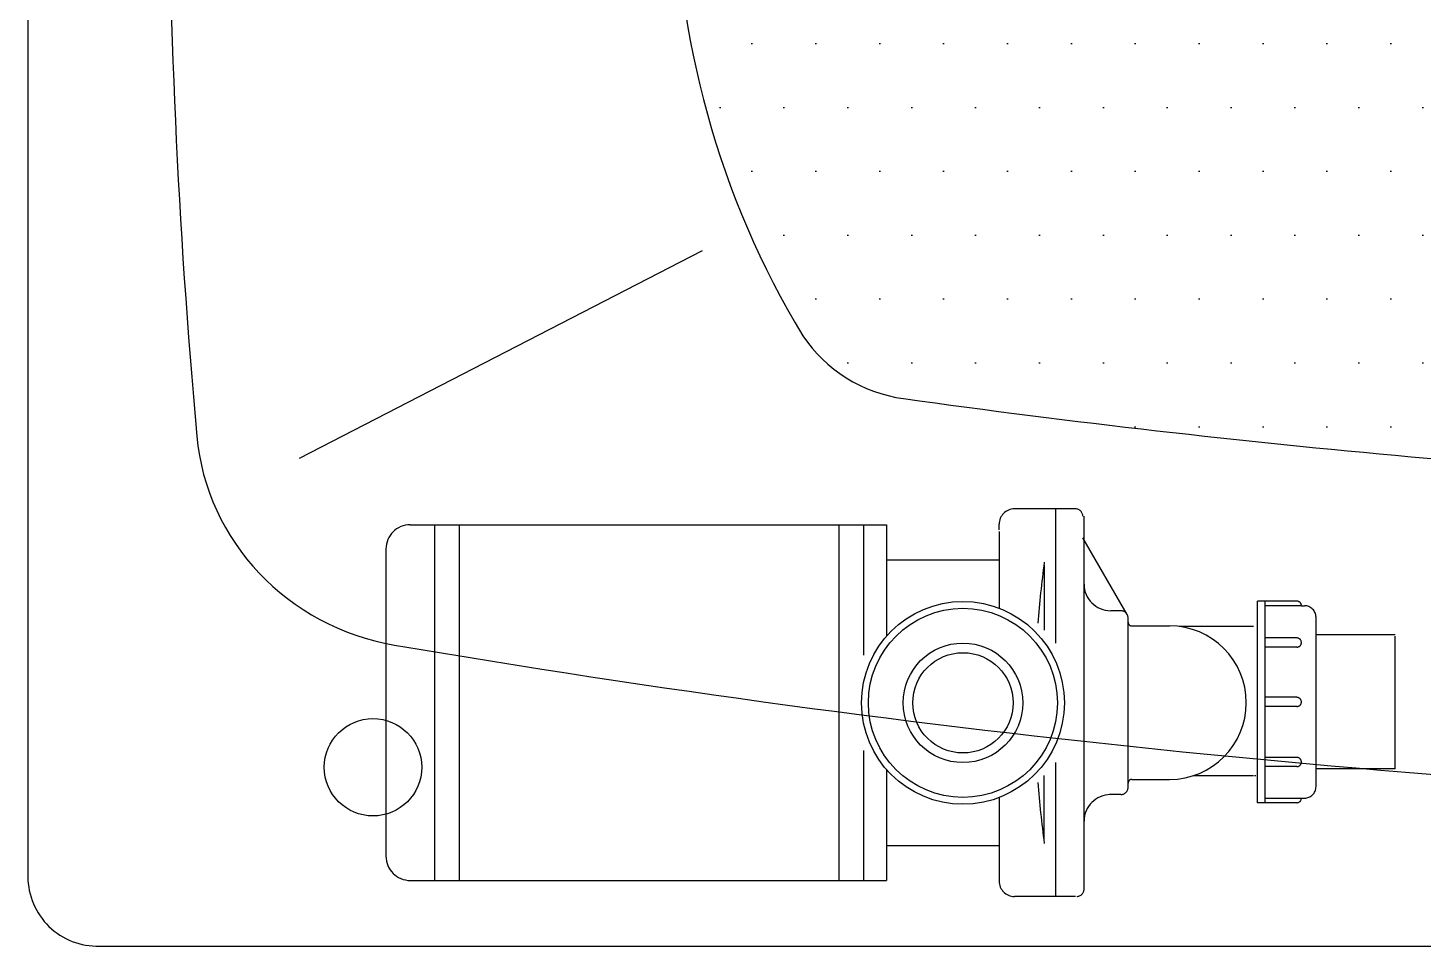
# Model space of a CAD drawing. Header units: millimetres. Extents: x -1262.3 to -1260.47, y 2203.29 to 2204.19.
# Drawn here: x -1262.303 to -1261.757, y 2203.288 to 2203.648 of the extents above; entities that cross this region are included whole.
import ezdxf

# ---------------------------------------------------------------- set-up
doc = ezdxf.new("R2010")
doc.units = ezdxf.units.MM
doc.header["$LTSCALE"] = 10
doc.linetypes.add('HIDDEN', pattern=[0.375, 0.25, -0.125])
doc.layers.add('dim1', color=1, linetype='Continuous')
doc.layers.add('jacuzzi', color=1, linetype='Continuous')

msp = doc.modelspace()

# ---------------------------------------------------------------- hatches: boundary and pattern name
at = {"layer": 'jacuzzi'}
h = msp.add_hatch(dxfattribs=at)
h.set_pattern_fill('DOTS', color=256, scale=0.4, style=0)
h.set_pattern_definition([(0, (-1261.344163, 2204.591536), (0.0125, 0.025), [0, -0.025])])
edge = h.paths.add_edge_path()
edge.add_ellipse((-1261.38751, 2201.96497), major_axis=(-2.09376, 0), ratio=0.9706639, start_angle=253.67396, end_angle=286.32604)
edge.add_arc((-1261.96349, 2203.87111), 0.046, 105.8716, 147.7397)
edge.add_ellipse((-1261.72498, 2203.73069), major_axis=(0.11057, 0.33513), ratio=0.910961, start_angle=78.6004, end_angle=142.2915)
edge.add_ellipse((-1261.95189, 2203.55648), major_axis=(0.05612, 0), ratio=0.970664, start_angle=212.5592, end_angle=261.8519)
edge.add_ellipse((-1261.38751, 2207.38266), major_axis=(4.03814, 0), ratio=0.9706639, start_angle=261.85194, end_angle=267.52904)
edge.add_ellipse((-1261.38751, 2207.38266), major_axis=(4.03814, 0), ratio=0.9706639, start_angle=272.47096, end_angle=278.41565)
edge.add_ellipse((-1261.05004, 2203.73069), major_axis=(-0.09714, 0.36881), ratio=0.836593, start_angle=225.7838, end_angle=283.4769)
edge.add_arc((-1260.80306, 2203.55073), 0.046, 278.1721, 335.6094)
edge.add_line((-1261.56196, 2203.4663), (-1261.53492, 2203.49176))
edge.add_line((-1261.21341, 2203.46663), (-1261.2401, 2203.49176))
edge.add_line((-1261.30346, 2203.48753), (-1261.2401, 2203.49176))
edge.add_spline(control_points=[(-1261.34689, 2203.52911), (-1261.34689, 2203.52531), (-1261.34635, 2203.5215), (-1261.34352, 2203.51169), (-1261.34027, 2203.50596), (-1261.33151, 2203.49651), (-1261.32601, 2203.49279), (-1261.31478, 2203.48845), (-1261.3092, 2203.48745), (-1261.30364, 2203.48753)], knot_values=[3.141593, 3.141593, 3.141593, 3.141593, 3.41504, 3.41504, 3.874107, 3.874107, 4.333174, 4.333174, 4.726304, 4.726304, 4.726304, 4.726304], degree=3, periodic=0)
edge.add_arc((-1261.38751, 2203.53324), 0.04062, 0, 180)
edge.add_spline(control_points=[(-1261.47139, 2203.48753), (-1261.46748, 2203.48747), (-1261.46357, 2203.48795), (-1261.45339, 2203.49059), (-1261.4474, 2203.49373), (-1261.43747, 2203.50234), (-1261.43355, 2203.5078), (-1261.42915, 2203.51869), (-1261.42813, 2203.5239), (-1261.42813, 2203.52911)], knot_values=[1.556881, 1.556881, 1.556881, 1.556881, 1.832702, 1.832702, 2.299949, 2.299949, 2.767195, 2.767195, 3.141593, 3.141593, 3.141593, 3.141593], degree=3, periodic=0)
edge.add_line((-1261.47156, 2203.48753), (-1261.53492, 2203.49176))

# ---------------------------------------------------------------- linework, layer by layer
at = {"layer": 'dim1', "color": 3}
msp.add_lwpolyline([(-1260.50052, 2204.18824), (-1262.2745, 2204.18824, 0.405521), (-1262.30251, 2204.16106), (-1262.30251, 2203.31543, 0.42296), (-1262.2745, 2203.28824), (-1260.50052, 2203.28824, 0.405521), (-1260.47251, 2203.31543), (-1260.47251, 2204.16106, 0.42296), (-1260.50052, 2204.18824)], format="xyb", close=True, dxfattribs=at)
at = {"layer": 'jacuzzi'}
msp.add_line((-1262.19626, 2203.47929), (-1262.03853, 2203.56054), dxfattribs=at)
at = {"layer": 'jacuzzi', "linetype": 'HIDDEN'}
for p, q in [((-1261.89253, 2203.45938), (-1261.91659, 2203.45938)), ((-1261.90028, 2203.40677), (-1261.90028, 2203.45938)), ((-1261.8892, 2203.31054), (-1261.8892, 2203.45652)), ((-1262.15287, 2203.45318), (-1261.96654, 2203.45318)), ((-1262.14334, 2203.45318), (-1262.14334, 2203.31393)), ((-1262.1338, 2203.45318), (-1262.1338, 2203.31393)), ((-1261.98511, 2203.45318), (-1261.98511, 2203.31393)), ((-1261.97557, 2203.45318), (-1261.97557, 2203.40212)), ((-1261.96654, 2203.45318), (-1261.96654, 2203.41542)), ((-1261.96654, 2203.45318), (-1261.96654, 2203.40951)), ((-1261.96654, 2203.45114), (-1261.96654, 2203.41542)), ((-1261.96654, 2203.45114), (-1261.96654, 2203.41542)), ((-1261.92245, 2203.45122), (-1261.92245, 2203.45337)), ((-1261.92245, 2203.45122), (-1261.92245, 2203.45337)), ((-1262.16241, 2203.44364), (-1262.16241, 2203.32346)), ((-1261.87236, 2203.41809), (-1261.88967, 2203.44806)), ((-1261.96654, 2203.43943), (-1261.92245, 2203.43943)), ((-1261.90476, 2203.43746), (-1261.90476, 2203.41187)), ((-1261.8213, 2203.34437), (-1261.8213, 2203.42328)), ((-1261.81832, 2203.34437), (-1261.81832, 2203.42328)), ((-1261.87484, 2203.41952), (-1261.87878, 2203.41952)), ((-1261.87198, 2203.35041), (-1261.87198, 2203.41666)), ((-1261.80414, 2203.42148), (-1261.81832, 2203.42148)), ((-1261.80414, 2203.42148), (-1261.80292, 2203.42148)), ((-1261.80414, 2203.42143), (-1261.80292, 2203.42143)), ((-1261.79842, 2203.35067), (-1261.79842, 2203.41698)), ((-1261.79842, 2203.35062), (-1261.79842, 2203.41693)), ((-1261.87053, 2203.41358), (-1261.85574, 2203.41358)), ((-1261.82286, 2203.41335), (-1261.852, 2203.41335)), ((-1261.7674, 2203.41004), (-1261.79842, 2203.41004)), ((-1261.7674, 2203.35765), (-1261.7674, 2203.40955)), ((-1261.7674, 2203.40581), (-1261.7674, 2203.4095)), ((-1261.7674, 2203.40213), (-1261.7674, 2203.40581)), ((-1261.7674, 2203.3576), (-1261.7674, 2203.40581)), ((-1261.97557, 2203.36481), (-1261.97557, 2203.31393)), ((-1261.96654, 2203.35741), (-1261.96654, 2203.31393)), ((-1261.90028, 2203.30768), (-1261.90028, 2203.36016)), ((-1261.7674, 2203.35765), (-1261.79842, 2203.35765)), ((-1261.7674, 2203.3576), (-1261.79842, 2203.3576)), ((-1261.90476, 2203.32946), (-1261.90476, 2203.35505)), ((-1261.87053, 2203.35348), (-1261.85574, 2203.35348)), ((-1261.82286, 2203.35494), (-1261.84651, 2203.35494)), ((-1261.82201, 2203.35485), (-1261.82252, 2203.35485)), ((-1261.87484, 2203.34754), (-1261.87925, 2203.34754)), ((-1261.81832, 2203.34617), (-1261.80292, 2203.34617)), ((-1261.96654, 2203.32747), (-1261.96654, 2203.31393)), ((-1261.92245, 2203.32747), (-1261.96654, 2203.32747)), ((-1262.15287, 2203.31393), (-1261.96654, 2203.31393)), ((-1261.92245, 2203.31585), (-1261.92245, 2203.31369)), ((-1261.92245, 2203.31585), (-1261.92245, 2203.31369)), ((-1261.89968, 2203.30768), (-1261.91644, 2203.30768)), ((-1261.89968, 2203.30768), (-1261.91644, 2203.30768)), ((-1261.89253, 2203.30768), (-1261.90106, 2203.30768))]:
    msp.add_line(p, q, dxfattribs=at)
for points in [[(-1261.92245, 2203.45048), (-1261.92245, 2203.42054)], [(-1261.80594, 2203.42328), (-1261.8213, 2203.42328)], [(-1261.80594, 2203.40886), (-1261.81832, 2203.40886)], [(-1261.80594, 2203.40526), (-1261.81832, 2203.40526)], [(-1261.80594, 2203.38562), (-1261.81832, 2203.38562)], [(-1261.80594, 2203.38202), (-1261.81832, 2203.38202)], [(-1261.80594, 2203.36212), (-1261.81832, 2203.36212)], [(-1261.80594, 2203.35852), (-1261.81832, 2203.35852)], [(-1261.92245, 2203.34638), (-1261.92245, 2203.3225), (-1261.92245, 2203.31585)], [(-1261.80594, 2203.34437), (-1261.8213, 2203.34437)], [(-1261.92245, 2203.32747), (-1261.92245, 2203.3225), (-1261.92245, 2203.31585)]]:
    msp.add_lwpolyline(points, dxfattribs=at)
for radius in [0.03969, 0.037, 0.0234, 0.01963]:
    msp.add_circle((-1261.9366, 2203.38346), radius, dxfattribs=at)
at = {"layer": 'jacuzzi'}
msp.add_circle((-1262.16746, 2203.35824), 0.01905, dxfattribs=at)
at = {"layer": 'jacuzzi', "linetype": 'HIDDEN'}
for centre, radius, start, end in [((-1261.91644, 2203.45337), 0.00601, 90, 180), ((-1261.91644, 2203.45337), 0.00601, 90, 180), ((-1261.89253, 2203.45652), 0.00286, 0, 90), ((-1262.15287, 2203.44364), 0.00954, 90, 180), ((-1261.49052, 2203.38301), 0.41794, 172.3703, 175.6636), ((-1261.87878, 2203.42994), 0.01042, 180, 270), ((-1261.80594, 2203.42148), 0.0018, 0, 90), ((-1261.87484, 2203.41666), 0.00286, 0, 90), ((-1261.80292, 2203.41698), 0.0045, 0, 90), ((-1261.87053, 2203.41503), 0.00145, 180, 270), ((-1261.85574, 2203.38353), 0.03005, 270, 90), ((-1261.80594, 2203.40706), 0.0018, 270, 90), ((-1261.80594, 2203.38382), 0.0018, 270, 90), ((-1261.80594, 2203.36032), 0.0018, 270, 90), ((-1261.49052, 2203.38391), 0.41794, 184.3364, 187.6297), ((-1261.87053, 2203.35203), 0.00145, 90, 180), ((-1261.80292, 2203.35067), 0.0045, 270, 0), ((-1261.87878, 2203.33712), 0.01042, 90, 180), ((-1261.87484, 2203.35041), 0.00286, 270, 0), ((-1261.80594, 2203.34617), 0.0018, 270, 0), ((-1262.15287, 2203.32346), 0.00954, 180, 270), ((-1261.91644, 2203.31369), 0.00601, 180, 270), ((-1261.91644, 2203.31369), 0.00601, 180, 270), ((-1261.89206, 2203.31054), 0.00286, 270, 0)]:
    msp.add_arc(centre, radius, start, end, dxfattribs=at)
at = {"layer": 'jacuzzi'}
for centre, major_axis, ratio, start_param, end_param in [((-1259.34843, 2203.73512), (2.89918, 0), 0.970664, 3.053628, 3.229558), ((-1261.72498, 2203.73069), (0.11057, 0.33513), 0.910961, 1.371836, 2.483455), ((-1261.95189, 2203.55648), (0.05612, 0), 0.970664, 3.709859, 4.570178), ((-1261.38751, 2207.38266), (4.03814, 0), 0.970664, 4.570178, 4.669263), ((-1262.14283, 2203.49591), (-0.09394, 0), 0.970664, 0.087965, 1.397342), ((-1261.38751, 2207.68023), (-4.47039, 0), 0.970664, 1.397342, 1.536676)]:
    msp.add_ellipse(centre, major_axis=major_axis, ratio=ratio, start_param=start_param, end_param=end_param, dxfattribs=at)

doc.saveas('drawing.dxf')
